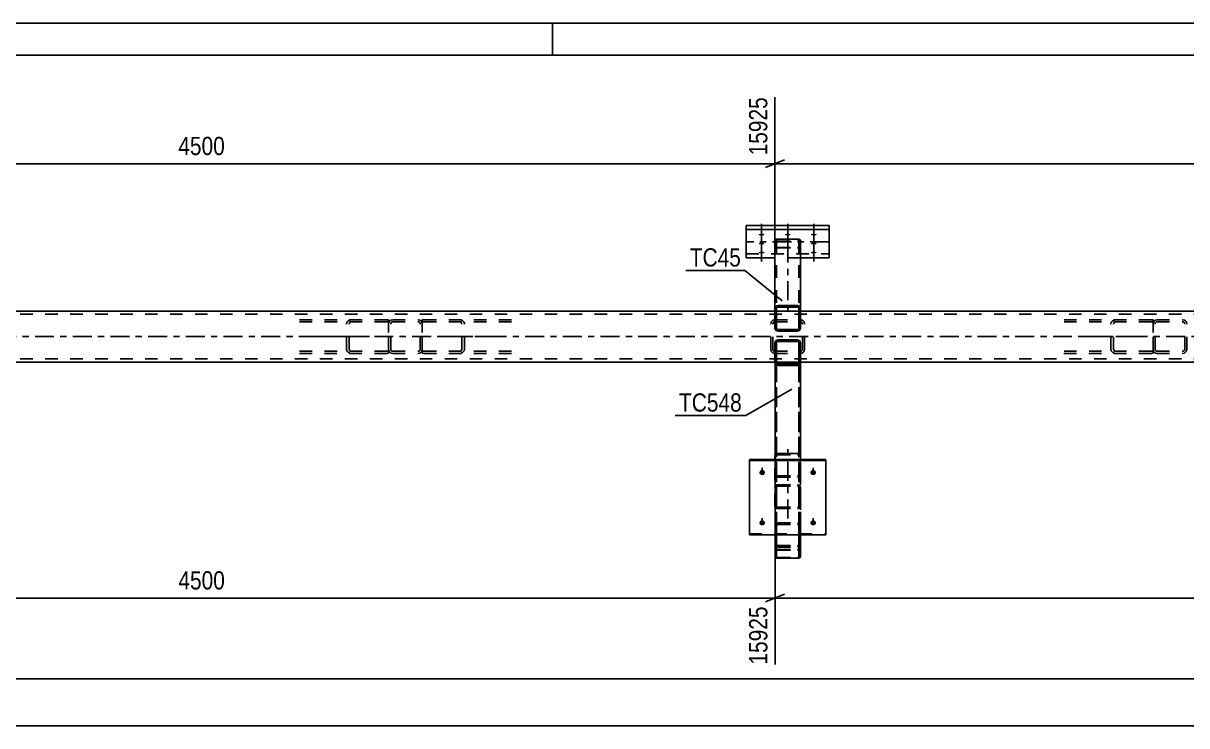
# Model space of a CAD drawing. Header units: millimetres. Extents: x -167 to 1022, y -666 to 175.
# Drawn here: x 519 to 701.6, y 64.6 to 174.8 of the extents above; entities that cross this region are included whole.
import ezdxf

# ---------------------------------------------------------------- set-up
doc = ezdxf.new("R2010")
doc.units = ezdxf.units.MM
doc.linetypes.add('DXK_LINE_DOT2', pattern=[3.9198, 1.9599, -1.9599])
doc.linetypes.add('DXK_LINE_DOT3', pattern=[5.9187, 2.979, -0.9799, 0.9799, -0.9799])
doc.styles.add('Arial Narrow', font='ARIALN.TTF', dxfattribs={"height": 0.2})

# ---------------------------------------------------------------- blocks, each defined once
blk = doc.blocks.new('Unknown-389677493-14088')
at = {"color": 5, "linetype": 'Continuous'}
for p, q in [((1022.1, 174.83), (-166.9, 174.83)), ((602.1, 169.83), (602.1, 174.83)), ((1017.1, 169.83), (-161.9, 169.83))]:
    blk.add_line(p, q, dxfattribs=at)
blk = doc.blocks.new('Part-389677493-38067 - 38059')
at = {"color": 7, "linetype": 'DXK_LINE_DOT2'}
for p, q in [((576.1, 128.3), (562.37, 128.3)), ((576.1, 127.98), (562.37, 127.98)), ((569.8, 127.9), (569.73, 127.66)), ((570.61, 128.3), (570.28, 128.25)), ((570.45, 127.95), (570.61, 127.98)), ((576.1, 128.3), (576.36, 128.26)), ((576.1, 127.98), (576.27, 127.95)), ((576.27, 127.95), (576.36, 127.91)), ((576.36, 128.26), (576.36, 123.06)), ((569.73, 123.66), (569.73, 127.66)), ((570.17, 127.66), (570.21, 127.78)), ((570.17, 123.66), (570.17, 127.66)), ((576.1, 123.34), (562.37, 123.34)), ((562.37, 123.02), (576.1, 123.02)), ((569.73, 123.66), (569.8, 123.41)), ((570.21, 123.54), (570.17, 123.66)), ((570.28, 123.07), (570.61, 123.02)), ((570.61, 123.34), (570.45, 123.36)), ((576.27, 123.36), (576.1, 123.34)), ((576.1, 123.02), (576.36, 123.06)), ((576.36, 123.41), (576.27, 123.36))]:
    blk.add_line(p, q, dxfattribs=at)
at = {"color": 7, "linetype": 'DXK_LINE_DOT3'}
blk.add_line((565.12, 125.66), (573.36, 125.66), dxfattribs=at)
at = {"color": 7, "linetype": 'DXK_LINE_DOT2'}
for centre, radius, start, end in [((570.48, 127.47), 0.802, 104.5547, 147.5896), ((570.55, 127.57), 0.401, 104.5547, 147.5896), ((570.48, 123.84), 0.802, 212.4104, 255.4453), ((570.55, 123.75), 0.401, 212.4104, 255.4453)]:
    blk.add_arc(centre, radius, start, end, dxfattribs=at)
blk = doc.blocks.new('Part-389677493-38070 - 38059')
at = {"color": 7, "linetype": 'DXK_LINE_DOT2'}
for p, q in [((581.9, 128.3), (581.64, 128.26)), ((581.64, 128.26), (581.64, 123.06)), ((581.64, 127.91), (581.73, 127.95)), ((581.73, 127.95), (581.9, 127.98)), ((595.63, 128.3), (581.9, 128.3)), ((595.63, 127.98), (581.9, 127.98)), ((587.73, 128.25), (587.39, 128.3)), ((587.39, 127.98), (587.56, 127.95)), ((588.27, 127.66), (588.2, 127.9)), ((587.8, 127.78), (587.83, 127.66)), ((587.83, 123.66), (587.83, 127.66)), ((588.27, 123.66), (588.27, 127.66)), ((581.73, 123.36), (581.64, 123.41)), ((581.64, 123.06), (581.9, 123.02)), ((581.9, 123.34), (581.73, 123.36)), ((595.63, 123.34), (581.9, 123.34)), ((595.63, 123.02), (581.9, 123.02)), ((587.56, 123.36), (587.39, 123.34)), ((587.39, 123.02), (587.73, 123.07)), ((587.83, 123.66), (587.8, 123.54)), ((588.2, 123.41), (588.27, 123.66))]:
    blk.add_line(p, q, dxfattribs=at)
at = {"color": 7, "linetype": 'DXK_LINE_DOT3'}
blk.add_line((584.64, 125.66), (592.88, 125.66), dxfattribs=at)
at = {"color": 7, "linetype": 'DXK_LINE_DOT2'}
for centre, radius, start, end in [((587.46, 127.57), 0.401, 32.4104, 75.4453), ((587.52, 127.47), 0.802, 32.4104, 75.4453), ((587.46, 123.75), 0.401, 284.5547, 327.5896), ((587.52, 123.84), 0.802, 284.5547, 327.5896)]:
    blk.add_arc(centre, radius, start, end, dxfattribs=at)
blk = doc.blocks.new('Bolt-389677493-68665 - 38059')
at = {"linetype": 'Continuous'}
for points in [[(635, 104.73), (635.09, 104.72), (635.18, 104.7), (635.26, 104.65), (635.33, 104.59), (635.38, 104.52), (635.42, 104.45), (635.44, 104.36), (635.44, 104.27), (635.42, 104.19), (635.38, 104.11), (635.33, 104.04), (635.26, 103.98), (635.18, 103.94), (635.09, 103.91), (635, 103.9), (634.91, 103.91), (634.82, 103.94), (634.74, 103.98), (634.67, 104.04), (634.62, 104.11), (634.58, 104.19), (634.56, 104.27), (634.56, 104.36), (634.58, 104.45), (634.62, 104.52), (634.67, 104.59), (634.74, 104.65), (634.82, 104.7), (634.91, 104.72)], [(635, 96.84), (635.09, 96.83), (635.18, 96.8), (635.26, 96.76), (635.33, 96.7), (635.38, 96.63), (635.42, 96.55), (635.44, 96.47), (635.44, 96.38), (635.42, 96.3), (635.38, 96.22), (635.33, 96.15), (635.26, 96.09), (635.18, 96.05), (635.09, 96.02), (635, 96.01), (634.91, 96.02), (634.82, 96.05), (634.74, 96.09), (634.67, 96.15), (634.62, 96.22), (634.58, 96.3), (634.56, 96.38), (634.56, 96.47), (634.58, 96.55), (634.62, 96.63), (634.67, 96.7), (634.74, 96.76), (634.82, 96.8), (634.91, 96.83)]]:
    blk.add_hatch(color=1, dxfattribs=at).paths.add_polyline_path(points)
at = {"color": 1, "linetype": 'Continuous'}
for p, q in [((635, 103.98), (635, 105.04)), ((635, 96.08), (635, 97.15))]:
    blk.add_line(p, q, dxfattribs=at)
blk = doc.blocks.new('Part-389677493-38080 - 38059')
at = {"color": 7, "linetype": 'DXK_LINE_DOT2'}
for p, q in [((576.41, 127.9), (576.36, 127.66)), ((577, 128.3), (576.76, 128.25)), ((576.88, 127.95), (577, 127.98)), ((577, 128.3), (581, 128.3)), ((577, 127.98), (581, 127.98)), ((581.25, 128.25), (581, 128.3)), ((581, 127.98), (581.12, 127.95)), ((581.64, 127.66), (581.59, 127.9)), ((576.36, 123.66), (576.36, 127.66)), ((576.68, 127.66), (576.71, 127.78)), ((576.68, 123.66), (576.68, 127.66)), ((581.3, 127.78), (581.32, 127.66)), ((581.32, 123.66), (581.32, 127.66)), ((581.64, 123.66), (581.64, 127.66)), ((576.36, 123.66), (576.41, 123.41)), ((576.71, 123.54), (576.68, 123.66)), ((576.76, 123.07), (577, 123.02)), ((577, 123.34), (576.88, 123.36)), ((577, 123.34), (581, 123.34)), ((577, 123.02), (581, 123.02)), ((581.12, 123.36), (581, 123.34)), ((581, 123.02), (581.25, 123.07)), ((581.32, 123.66), (581.3, 123.54)), ((581.59, 123.41), (581.64, 123.66))]:
    blk.add_line(p, q, dxfattribs=at)
at = {"color": 7, "linetype": 'DXK_LINE_DOT3'}
blk.add_line((579, 125.66), (579, 125.66), dxfattribs=at)
at = {"color": 7, "linetype": 'DXK_LINE_DOT2'}
for centre, radius, start, end in [((577, 127.66), 0.64, 112.5, 157.5), ((577, 127.66), 0.32, 112.5, 157.5), ((581, 127.66), 0.32, 22.5, 67.5), ((581, 127.66), 0.64, 22.5, 67.5), ((577, 123.66), 0.64, 202.5, 247.5), ((577, 123.66), 0.32, 202.5, 247.5), ((581, 123.66), 0.32, 292.5, 337.5), ((581, 123.66), 0.64, 292.5, 337.5)]:
    blk.add_arc(centre, radius, start, end, dxfattribs=at)
blk = doc.blocks.new('Part-389677493-38082 - 38059')
at = {"color": 7, "linetype": 'DXK_LINE_DOT2'}
for p, q in [((696.41, 127.9), (696.36, 127.66)), ((697, 128.3), (696.76, 128.25)), ((696.88, 127.95), (697, 127.98)), ((697, 128.3), (701, 128.3)), ((697, 127.98), (701, 127.98)), ((701.25, 128.25), (701, 128.3)), ((701, 127.98), (701.12, 127.95)), ((701.64, 127.66), (701.59, 127.9)), ((696.36, 123.66), (696.36, 127.66)), ((696.68, 127.66), (696.71, 127.78)), ((696.68, 123.66), (696.68, 127.66)), ((701.3, 127.78), (701.32, 127.66)), ((701.32, 123.66), (701.32, 127.66)), ((701.64, 123.66), (701.64, 127.66)), ((696.36, 123.66), (696.41, 123.41)), ((696.71, 123.54), (696.68, 123.66)), ((696.76, 123.07), (697, 123.02)), ((697, 123.34), (696.88, 123.36)), ((697, 123.34), (701, 123.34)), ((697, 123.02), (701, 123.02)), ((701.12, 123.36), (701, 123.34)), ((701, 123.02), (701.25, 123.07)), ((701.32, 123.66), (701.3, 123.54)), ((701.59, 123.41), (701.64, 123.66))]:
    blk.add_line(p, q, dxfattribs=at)
at = {"color": 7, "linetype": 'DXK_LINE_DOT3'}
blk.add_line((699, 125.66), (699, 125.66), dxfattribs=at)
at = {"color": 7, "linetype": 'DXK_LINE_DOT2'}
for centre, radius, start, end in [((697, 127.66), 0.64, 112.5, 157.5), ((697, 127.66), 0.32, 112.5, 157.5), ((701, 127.66), 0.32, 22.5, 67.5), ((701, 127.66), 0.64, 22.5, 67.5), ((697, 123.66), 0.64, 202.5, 247.5), ((697, 123.66), 0.32, 202.5, 247.5), ((701, 123.66), 0.32, 292.5, 337.5), ((701, 123.66), 0.64, 292.5, 337.5)]:
    blk.add_arc(centre, radius, start, end, dxfattribs=at)
blk = doc.blocks.new('Part-389677493-38156 - 38059')
at = {"color": 7, "linetype": 'DXK_LINE_DOT2'}
for p, q in [((636.41, 127.9), (636.36, 127.66)), ((637, 128.3), (636.76, 128.25)), ((636.88, 127.95), (637, 127.98)), ((637, 128.3), (641, 128.3)), ((637, 127.98), (641, 127.98)), ((641.25, 128.25), (641, 128.3)), ((641, 127.98), (641.12, 127.95)), ((641.64, 127.66), (641.59, 127.9)), ((636.36, 123.66), (636.36, 127.66)), ((636.68, 127.66), (636.7, 127.78)), ((636.68, 123.66), (636.68, 127.66)), ((641.3, 127.78), (641.32, 127.66)), ((641.32, 123.66), (641.32, 127.66)), ((641.64, 123.66), (641.64, 127.66)), ((636.36, 123.66), (636.41, 123.41)), ((636.7, 123.54), (636.68, 123.66)), ((636.76, 123.07), (637, 123.02)), ((637, 123.34), (636.88, 123.36)), ((637, 123.34), (641, 123.34)), ((637, 123.02), (641, 123.02)), ((641.12, 123.36), (641, 123.34)), ((641, 123.02), (641.25, 123.07)), ((641.32, 123.66), (641.3, 123.54)), ((641.59, 123.41), (641.64, 123.66))]:
    blk.add_line(p, q, dxfattribs=at)
at = {"color": 7, "linetype": 'DXK_LINE_DOT3'}
blk.add_line((639, 125.66), (639, 125.66), dxfattribs=at)
at = {"color": 7, "linetype": 'DXK_LINE_DOT2'}
for centre, radius, start, end in [((637, 127.66), 0.64, 112.5, 157.5), ((637, 127.66), 0.32, 112.5, 157.5), ((641, 127.66), 0.32, 22.5, 67.5), ((641, 127.66), 0.64, 22.5, 67.5), ((637, 123.66), 0.64, 202.5, 247.5), ((637, 123.66), 0.32, 202.5, 247.5), ((641, 123.66), 0.32, 292.5, 337.5), ((641, 123.66), 0.64, 292.5, 337.5)]:
    blk.add_arc(centre, radius, start, end, dxfattribs=at)
blk = doc.blocks.new('Part-389677493-38116 - 38059')
at = {"color": 2, "linetype": 'Continuous'}
for p, q in [((637, 140.77), (637.04, 140.83)), ((637, 140.77), (637, 130.04)), ((637.04, 140.83), (637.14, 140.89)), ((637.14, 140.89), (637.3, 140.92)), ((637.3, 140.92), (637.48, 140.93)), ((637.48, 140.93), (640.52, 140.93)), ((640.52, 140.93), (640.7, 140.92)), ((640.7, 140.92), (640.86, 140.89)), ((640.86, 140.89), (640.96, 140.83)), ((640.96, 140.83), (641, 140.77)), ((641, 140.77), (641, 129.66)), ((640.76, 129.66), (637.24, 129.66)), ((641, 129.66), (641, 129.66))]:
    blk.add_line(p, q, dxfattribs=at)
at = {"color": 7, "linetype": 'DXK_LINE_DOT2'}
for p, q in [((637, 139.73), (637, 140.77)), ((637.26, 140.8), (637.24, 140.77)), ((637.24, 140.77), (637.24, 129.66)), ((637.31, 140.83), (637.26, 140.8)), ((637.39, 140.85), (637.31, 140.83)), ((637.48, 140.85), (637.39, 140.85)), ((637.48, 140.85), (640.52, 140.85)), ((640.61, 140.85), (640.52, 140.85)), ((640.69, 140.83), (640.61, 140.85)), ((640.74, 140.8), (640.69, 140.83)), ((640.76, 140.77), (640.74, 140.8)), ((640.76, 140.77), (640.76, 129.66)), ((641, 139.73), (641, 140.77)), ((637.04, 139.67), (637, 139.73)), ((637.14, 139.61), (637.04, 139.67)), ((637.3, 139.58), (637.14, 139.61)), ((637.24, 139.73), (637.26, 139.7)), ((637.26, 139.7), (637.31, 139.67)), ((637.48, 139.57), (637.3, 139.58)), ((637.31, 139.67), (637.39, 139.65)), ((637.39, 139.65), (637.48, 139.65)), ((637.48, 139.65), (640.52, 139.65)), ((637.48, 139.57), (640.52, 139.57)), ((640.52, 139.65), (640.61, 139.65)), ((640.7, 139.58), (640.52, 139.57)), ((640.61, 139.65), (640.69, 139.67)), ((640.69, 139.67), (640.74, 139.7)), ((640.86, 139.61), (640.7, 139.58)), ((640.74, 139.7), (640.76, 139.73)), ((640.96, 139.67), (640.86, 139.61)), ((641, 139.73), (640.96, 139.67)), ((637, 130.04), (637, 129.66)), ((637.24, 129.66), (637, 129.66)), ((640.74, 129.66), (640.7, 129.66)), ((640.7, 129.66), (640.74, 129.66)), ((640.74, 129.66), (640.76, 129.66)), ((640.76, 129.66), (640.74, 129.66)), ((641, 129.66), (640.76, 129.66)), ((641, 129.66), (641, 129.66))]:
    blk.add_line(p, q, dxfattribs=at)
at = {"color": 7, "linetype": 'DXK_LINE_DOT3'}
blk.add_line((639, 140.25), (639, 129.66), dxfattribs=at)
blk = doc.blocks.new('Part-389677493-38117 - 38059')
at = {"color": 2, "linetype": 'Continuous'}
for p, q in [((632.5, 143.07), (645.5, 143.07)), ((632.5, 143.07), (632.5, 138.03)), ((632.5, 142.47), (645.5, 142.47)), ((645.5, 143.07), (645.5, 138.03)), ((637, 138.03), (632.5, 138.03)), ((645.5, 138.03), (641, 138.03))]:
    blk.add_line(p, q, dxfattribs=at)
at = {"color": 7, "linetype": 'DXK_LINE_DOT3'}
blk.add_line((645.5, 140.55), (632.5, 140.55), dxfattribs=at)
at = {"color": 7, "linetype": 'DXK_LINE_DOT2'}
for p, q in [((632.5, 138.63), (645.5, 138.63)), ((637.04, 138.03), (637, 138.03)), ((641, 138.03), (637.04, 138.03))]:
    blk.add_line(p, q, dxfattribs=at)
blk = doc.blocks.new('Part-389677493-38158 - 38059')
at = {"color": 7, "linetype": 'DXK_LINE_DOT2'}
for p, q in [((696.1, 128.3), (682.37, 128.3)), ((696.1, 127.98), (682.37, 127.98)), ((689.8, 127.9), (689.73, 127.66)), ((690.61, 128.3), (690.28, 128.25)), ((690.45, 127.95), (690.61, 127.98)), ((696.1, 128.3), (696.36, 128.26)), ((696.1, 127.98), (696.27, 127.95)), ((696.27, 127.95), (696.36, 127.91)), ((696.36, 128.26), (696.36, 123.06)), ((689.73, 123.66), (689.73, 127.66)), ((690.17, 127.66), (690.21, 127.78)), ((690.17, 123.66), (690.17, 127.66)), ((696.1, 123.34), (682.37, 123.34)), ((682.37, 123.02), (696.1, 123.02)), ((689.73, 123.66), (689.8, 123.41)), ((690.21, 123.54), (690.17, 123.66)), ((690.28, 123.07), (690.61, 123.02)), ((690.61, 123.34), (690.45, 123.36)), ((696.27, 123.36), (696.1, 123.34)), ((696.1, 123.02), (696.36, 123.06)), ((696.36, 123.41), (696.27, 123.36))]:
    blk.add_line(p, q, dxfattribs=at)
at = {"color": 7, "linetype": 'DXK_LINE_DOT3'}
blk.add_line((685.12, 125.66), (693.36, 125.66), dxfattribs=at)
at = {"color": 7, "linetype": 'DXK_LINE_DOT2'}
for centre, radius, start, end in [((690.48, 127.47), 0.802, 104.5547, 147.5896), ((690.55, 127.57), 0.401, 104.5547, 147.5896), ((690.48, 123.84), 0.802, 212.4104, 255.4453), ((690.55, 123.75), 0.401, 212.4104, 255.4453)]:
    blk.add_arc(centre, radius, start, end, dxfattribs=at)
blk = doc.blocks.new('Part-389677493-38172 - 38059')
at = {"color": 7, "linetype": 'DXK_LINE_DOT2'}
for p, q in [((838, 129.18), (0, 129.18)), ((641, 129.66), (637, 129.66)), ((838, 122.14), (0, 122.14)), ((641.01, 121.66), (637, 121.66))]:
    blk.add_line(p, q, dxfattribs=at)
at = {"color": 2, "linetype": 'Continuous'}
for p, q in [((637, 129.66), (461, 129.66)), ((817, 129.66), (641, 129.66)), ((637, 121.66), (461, 121.66)), ((817, 121.66), (641.01, 121.66))]:
    blk.add_line(p, q, dxfattribs=at)
at = {"color": 7, "linetype": 'DXK_LINE_DOT3'}
blk.add_line((0, 125.66), (838, 125.66), dxfattribs=at)
blk = doc.blocks.new('Part-389677493-68648 - 38059')
at = {"color": 2, "linetype": 'Continuous'}
for p, q in [((637.04, 130.22), (637, 130.03)), ((637, 130.03), (637, 126.99)), ((637.14, 130.37), (637.04, 130.22)), ((637.3, 130.48), (637.14, 130.37)), ((637.24, 130.03), (637.26, 130.13)), ((637.24, 126.99), (637.24, 130.03)), ((637.26, 130.13), (637.31, 130.2)), ((637.48, 130.51), (637.3, 130.48)), ((637.31, 130.2), (637.39, 130.26)), ((637.39, 130.26), (637.48, 130.27)), ((640.52, 130.51), (637.48, 130.51)), ((640.52, 130.27), (637.48, 130.27)), ((640.7, 130.48), (640.52, 130.51)), ((640.52, 130.27), (640.61, 130.26)), ((640.61, 130.26), (640.69, 130.2)), ((640.69, 130.2), (640.74, 130.13)), ((640.86, 130.37), (640.7, 130.48)), ((640.74, 130.13), (640.76, 130.03)), ((640.76, 126.99), (640.76, 130.03)), ((640.96, 130.22), (640.86, 130.37)), ((641, 130.03), (640.96, 130.22)), ((641, 130.03), (641, 126.99)), ((637, 126.99), (637.04, 126.81)), ((637.04, 126.81), (637.14, 126.66)), ((637.14, 126.66), (637.3, 126.55)), ((637.26, 126.9), (637.24, 126.99)), ((637.31, 126.83), (637.26, 126.9)), ((637.3, 126.55), (637.48, 126.51)), ((637.39, 126.77), (637.31, 126.83)), ((637.48, 126.75), (637.39, 126.77)), ((640.52, 126.75), (637.48, 126.75)), ((640.52, 126.51), (637.48, 126.51)), ((640.61, 126.77), (640.52, 126.75)), ((640.52, 126.51), (640.7, 126.55)), ((640.69, 126.83), (640.61, 126.77)), ((640.74, 126.9), (640.69, 126.83)), ((640.7, 126.55), (640.86, 126.66)), ((640.76, 126.99), (640.74, 126.9)), ((640.86, 126.66), (640.96, 126.81)), ((640.96, 126.81), (641, 126.99))]:
    blk.add_line(p, q, dxfattribs=at)
at = {"color": 7, "linetype": 'DXK_LINE_DOT2'}
for p, q in [((637.24, 130.03), (637.24, 126.99)), ((640.76, 130.03), (640.76, 126.99)), ((637, 126.99), (637, 129.66)), ((637, 129.66), (637.24, 129.66)), ((637, 129.66), (637.24, 129.66)), ((640.76, 129.66), (640.76, 129.66)), ((640.76, 129.66), (641, 129.66)), ((640.76, 129.66), (641, 129.66)), ((641, 126.99), (641, 129.66)), ((637.04, 126.81), (637, 126.99)), ((637.48, 126.51), (637.3, 126.55)), ((640.7, 126.55), (640.52, 126.51)), ((641, 126.99), (640.96, 126.81))]:
    blk.add_line(p, q, dxfattribs=at)
for centre, start, end in [((637.48, 126.99), 202.5, 247.5), ((640.52, 126.99), 292.5, 337.5)]:
    blk.add_arc(centre, 0.48, start, end, dxfattribs=at)
blk = doc.blocks.new('Bolt-389677493-38226 - 38059')
at = {"linetype": 'Continuous'}
for points in [[(634.9, 141.8), (634.99, 141.8), (635.08, 141.79), (635.16, 141.77), (635.23, 141.75), (635.28, 141.73), (635.32, 141.7), (635.34, 141.67), (635.34, 141.64), (635.32, 141.61), (635.28, 141.58), (635.23, 141.55), (635.16, 141.53), (635.08, 141.52), (634.99, 141.51), (634.9, 141.5), (634.81, 141.51), (634.72, 141.52), (634.64, 141.53), (634.57, 141.55), (634.52, 141.58), (634.48, 141.61), (634.46, 141.64), (634.46, 141.67), (634.48, 141.7), (634.52, 141.73), (634.57, 141.75), (634.64, 141.77), (634.72, 141.79), (634.81, 141.8)], [(639, 141.8), (639.09, 141.8), (639.18, 141.79), (639.26, 141.77), (639.33, 141.75), (639.38, 141.73), (639.42, 141.7), (639.44, 141.67), (639.44, 141.64), (639.42, 141.61), (639.38, 141.58), (639.33, 141.55), (639.26, 141.53), (639.18, 141.52), (639.09, 141.51), (639, 141.5), (638.91, 141.51), (638.82, 141.52), (638.74, 141.53), (638.67, 141.55), (638.62, 141.58), (638.58, 141.61), (638.56, 141.64), (638.56, 141.67), (638.58, 141.7), (638.62, 141.73), (638.67, 141.75), (638.74, 141.77), (638.82, 141.79), (638.91, 141.8)], [(643.1, 141.8), (643.19, 141.8), (643.28, 141.79), (643.36, 141.77), (643.43, 141.75), (643.48, 141.73), (643.52, 141.7), (643.54, 141.67), (643.54, 141.64), (643.52, 141.61), (643.48, 141.58), (643.43, 141.55), (643.36, 141.53), (643.28, 141.52), (643.19, 141.51), (643.1, 141.5), (643.01, 141.51), (642.92, 141.52), (642.84, 141.53), (642.77, 141.55), (642.72, 141.58), (642.68, 141.61), (642.66, 141.64), (642.66, 141.67), (642.68, 141.7), (642.72, 141.73), (642.77, 141.75), (642.84, 141.77), (642.92, 141.79), (643.01, 141.8)], [(634.9, 140.4), (634.99, 140.4), (635.08, 140.39), (635.16, 140.37), (635.23, 140.35), (635.28, 140.33), (635.32, 140.3), (635.34, 140.27), (635.34, 140.23), (635.32, 140.2), (635.28, 140.17), (635.23, 140.15), (635.16, 140.13), (635.08, 140.11), (634.99, 140.1), (634.9, 140.1), (634.81, 140.1), (634.72, 140.11), (634.64, 140.13), (634.57, 140.15), (634.52, 140.17), (634.48, 140.2), (634.46, 140.23), (634.46, 140.27), (634.48, 140.3), (634.52, 140.33), (634.57, 140.35), (634.64, 140.37), (634.72, 140.39), (634.81, 140.4)], [(634.9, 139), (634.99, 139), (635.08, 138.99), (635.16, 138.97), (635.23, 138.95), (635.28, 138.92), (635.32, 138.89), (635.34, 138.86), (635.34, 138.83), (635.32, 138.8), (635.28, 138.77), (635.23, 138.75), (635.16, 138.73), (635.08, 138.71), (634.99, 138.7), (634.9, 138.7), (634.81, 138.7), (634.72, 138.71), (634.64, 138.73), (634.57, 138.75), (634.52, 138.77), (634.48, 138.8), (634.46, 138.83), (634.46, 138.86), (634.48, 138.89), (634.52, 138.92), (634.57, 138.95), (634.64, 138.97), (634.72, 138.99), (634.81, 139)], [(643.1, 140.4), (643.19, 140.4), (643.28, 140.39), (643.36, 140.37), (643.43, 140.35), (643.48, 140.33), (643.52, 140.3), (643.54, 140.27), (643.54, 140.23), (643.52, 140.2), (643.48, 140.17), (643.43, 140.15), (643.36, 140.13), (643.28, 140.11), (643.19, 140.1), (643.1, 140.1), (643.01, 140.1), (642.92, 140.11), (642.84, 140.13), (642.77, 140.15), (642.72, 140.17), (642.68, 140.2), (642.66, 140.23), (642.66, 140.27), (642.68, 140.3), (642.72, 140.33), (642.77, 140.35), (642.84, 140.37), (642.92, 140.39), (643.01, 140.4)], [(643.1, 139), (643.19, 139), (643.28, 138.99), (643.36, 138.97), (643.43, 138.95), (643.48, 138.92), (643.52, 138.89), (643.54, 138.86), (643.54, 138.83), (643.52, 138.8), (643.48, 138.77), (643.43, 138.75), (643.36, 138.73), (643.28, 138.71), (643.19, 138.7), (643.1, 138.7), (643.01, 138.7), (642.92, 138.71), (642.84, 138.73), (642.77, 138.75), (642.72, 138.77), (642.68, 138.8), (642.66, 138.83), (642.66, 138.86), (642.68, 138.89), (642.72, 138.92), (642.77, 138.95), (642.84, 138.97), (642.92, 138.99), (643.01, 139)]]:
    blk.add_hatch(color=1, dxfattribs=at).paths.add_polyline_path(points)
at = {"color": 1, "linetype": 'Continuous'}
for p, q in [((634.9, 143.34), (634.9, 140.22)), ((639, 143.34), (639, 140.22)), ((643.1, 143.34), (643.1, 140.22)), ((634.9, 141.94), (634.9, 138.82)), ((643.1, 141.94), (643.1, 138.82)), ((634.9, 140.54), (634.9, 137.42)), ((643.1, 140.54), (643.1, 137.42))]:
    blk.add_line(p, q, dxfattribs=at)
at = {"color": 1, "linetype": 'DXK_LINE_DOT2'}
blk.add_line((639, 140.54), (639, 137.42), dxfattribs=at)
blk = doc.blocks.new('Part-389677493-63030 - 38059')
at = {"color": 7, "linetype": 'DXK_LINE_DOT2'}
for p, q in [((637.01, 121.66), (637.01, 121.66)), ((637.01, 92.08), (637.01, 121.66)), ((637.01, 121.55), (637.01, 121.66)), ((637.24, 121.66), (637.01, 121.66)), ((637.25, 121.66), (637.25, 121.66)), ((637.25, 91.04), (637.25, 121.66)), ((637.25, 121.66), (637.25, 92.08)), ((640.53, 121.66), (640.53, 121.66)), ((640.53, 121.66), (640.53, 121.66)), ((640.75, 121.66), (640.77, 121.66)), ((640.77, 121.66), (640.76, 121.66)), ((640.76, 121.66), (641.01, 121.66)), ((640.77, 121.66), (640.77, 121.66)), ((640.77, 91.04), (640.77, 121.66)), ((640.77, 121.66), (640.77, 92.08)), ((641.01, 121.66), (641.01, 92.08)), ((637.01, 94.54), (637.01, 106.93)), ((641.01, 94.54), (641.01, 106.36)), ((637.01, 92.08), (637.05, 92.14)), ((637.01, 91.04), (637.01, 92.08)), ((637.05, 92.14), (637.15, 92.2)), ((637.15, 92.2), (637.31, 92.23)), ((637.27, 92.11), (637.25, 92.08)), ((637.25, 92.08), (637.25, 91.04)), ((637.32, 92.14), (637.27, 92.11)), ((637.31, 92.23), (637.49, 92.24)), ((637.4, 92.16), (637.32, 92.14)), ((637.49, 92.16), (637.4, 92.16)), ((637.49, 92.24), (640.53, 92.24)), ((637.49, 92.16), (640.53, 92.16)), ((640.53, 92.24), (640.72, 92.23)), ((640.62, 92.16), (640.53, 92.16)), ((640.7, 92.14), (640.62, 92.16)), ((640.75, 92.11), (640.7, 92.14)), ((640.72, 92.23), (640.87, 92.2)), ((640.77, 92.08), (640.75, 92.11)), ((640.77, 92.08), (640.77, 91.04)), ((640.87, 92.2), (640.98, 92.14)), ((640.98, 92.14), (641.01, 92.08)), ((641.01, 92.08), (641.01, 91.04)), ((637.25, 91.04), (637.27, 91.01)), ((637.27, 91.01), (637.32, 90.98)), ((637.32, 90.98), (637.4, 90.97)), ((637.4, 90.97), (637.49, 90.96)), ((637.49, 90.96), (640.53, 90.96)), ((640.53, 90.96), (640.62, 90.97)), ((640.62, 90.97), (640.7, 90.98)), ((640.7, 90.98), (640.75, 91.01)), ((640.75, 91.01), (640.77, 91.04))]:
    blk.add_line(p, q, dxfattribs=at)
at = {"color": 2, "linetype": 'Continuous'}
for p, q in [((637.01, 106.93), (637.01, 121.55)), ((640.76, 121.66), (637.24, 121.66)), ((641.01, 121.66), (641, 121.66)), ((641.01, 121.66), (641.01, 121.66)), ((641.01, 106.36), (641.01, 121.66)), ((637.01, 91.04), (637.01, 94.54)), ((641.01, 91.04), (641.01, 94.54)), ((637.05, 90.98), (637.01, 91.04)), ((637.15, 90.93), (637.05, 90.98)), ((637.31, 90.89), (637.15, 90.93)), ((637.49, 90.88), (637.31, 90.89)), ((637.49, 90.88), (640.53, 90.88)), ((640.72, 90.89), (640.53, 90.88)), ((640.87, 90.93), (640.72, 90.89)), ((640.98, 90.98), (640.87, 90.93)), ((641.01, 91.04), (640.98, 90.98))]:
    blk.add_line(p, q, dxfattribs=at)
blk = doc.blocks.new('Part-389677493-63031 - 38059')
at = {"color": 7, "linetype": 'DXK_LINE_DOT2'}
for p, q in [((637.01, 95.95), (637.01, 97.76)), ((637.25, 95.95), (637.25, 97.76)), ((640.77, 95.95), (640.77, 97.76)), ((641.01, 95.95), (641.01, 97.76)), ((637.05, 96.12), (637.01, 95.95)), ((637.01, 93.08), (637.01, 95.95)), ((637.15, 96.27), (637.05, 96.12)), ((637.31, 96.37), (637.15, 96.27)), ((637.25, 95.95), (637.27, 96.04)), ((637.25, 93.08), (637.25, 95.95)), ((637.27, 96.04), (637.32, 96.11)), ((637.49, 96.4), (637.31, 96.37)), ((637.32, 96.11), (637.4, 96.16)), ((637.4, 96.16), (637.49, 96.18)), ((637.49, 96.4), (640.53, 96.4)), ((637.49, 96.18), (640.53, 96.18)), ((640.72, 96.37), (640.53, 96.4)), ((640.53, 96.18), (640.62, 96.16)), ((640.62, 96.16), (640.7, 96.11)), ((640.7, 96.11), (640.75, 96.04)), ((640.87, 96.27), (640.72, 96.37)), ((640.75, 96.04), (640.77, 95.95)), ((640.77, 93.08), (640.77, 95.95)), ((640.98, 96.12), (640.87, 96.27)), ((641.01, 95.95), (640.98, 96.12)), ((641.01, 93.08), (641.01, 95.95)), ((637.01, 93.08), (637.01, 94.62)), ((637.25, 93.08), (637.25, 94.62)), ((640.77, 93.08), (640.77, 94.62)), ((641.01, 93.08), (641.01, 94.62)), ((637.01, 93.08), (637.05, 92.91)), ((637.05, 92.91), (637.15, 92.76)), ((637.15, 92.76), (637.31, 92.66)), ((637.27, 92.99), (637.25, 93.08)), ((637.32, 92.92), (637.27, 92.99)), ((637.31, 92.66), (637.49, 92.63)), ((637.4, 92.87), (637.32, 92.92)), ((637.49, 92.85), (637.4, 92.87)), ((637.49, 92.85), (640.53, 92.85)), ((637.49, 92.63), (640.53, 92.63)), ((640.62, 92.87), (640.53, 92.85)), ((640.53, 92.63), (640.72, 92.66)), ((640.7, 92.92), (640.62, 92.87)), ((640.75, 92.99), (640.7, 92.92)), ((640.72, 92.66), (640.87, 92.76)), ((640.77, 93.08), (640.75, 92.99)), ((640.87, 92.76), (640.98, 92.91)), ((640.98, 92.91), (641.01, 93.08))]:
    blk.add_line(p, q, dxfattribs=at)
blk = doc.blocks.new('Part-389677493-68652 - 38059')
at = {"color": 7, "linetype": 'DXK_LINE_DOT3'}
blk.add_line((639, 97.11), (639, 108.87), dxfattribs=at)
at = {"color": 2, "linetype": 'Continuous'}
for p, q in [((637, 106.88), (637.04, 107.05)), ((637, 106.36), (637, 106.88)), ((637.04, 107.05), (637.14, 107.2)), ((637.14, 107.2), (637.3, 107.29)), ((637.3, 107.29), (637.48, 107.33)), ((637.48, 107.33), (640.52, 107.33)), ((640.52, 107.33), (640.7, 107.29)), ((640.7, 107.29), (640.86, 107.2)), ((640.86, 107.2), (640.96, 107.05)), ((640.96, 107.05), (641, 106.88)), ((641, 106.36), (641, 106.88))]:
    blk.add_line(p, q, dxfattribs=at)
at = {"color": 7, "linetype": 'DXK_LINE_DOT2'}
for p, q in [((637, 99.11), (637, 106.36)), ((637.26, 106.96), (637.24, 106.88)), ((637.24, 99.11), (637.24, 106.88)), ((637.31, 107.04), (637.26, 106.96)), ((637.39, 107.08), (637.31, 107.04)), ((637.48, 107.1), (637.39, 107.08)), ((637.48, 107.1), (640.52, 107.1)), ((640.61, 107.08), (640.52, 107.1)), ((640.69, 107.04), (640.61, 107.08)), ((640.74, 106.96), (640.69, 107.04)), ((640.76, 106.88), (640.74, 106.96)), ((640.76, 99.11), (640.76, 106.88)), ((641, 99.11), (641, 106.36)), ((637.04, 103.85), (637, 104.02)), ((637.14, 103.7), (637.04, 103.85)), ((637.14, 102.28), (637.04, 102.13)), ((637.3, 103.6), (637.14, 103.7)), ((637.3, 102.38), (637.14, 102.28)), ((637.24, 104.02), (637.26, 103.93)), ((637.26, 103.93), (637.31, 103.86)), ((637.48, 103.57), (637.3, 103.6)), ((637.48, 102.41), (637.3, 102.38)), ((637.31, 103.86), (637.39, 103.81)), ((637.39, 103.81), (637.48, 103.79)), ((637.48, 103.79), (637.49, 103.79)), ((637.48, 103.57), (640.52, 103.57)), ((637.48, 102.41), (640.52, 102.41)), ((637.49, 103.79), (640.52, 103.79)), ((640.52, 103.79), (640.54, 103.8)), ((640.7, 103.6), (640.52, 103.57)), ((640.7, 102.38), (640.52, 102.41)), ((640.54, 103.8), (640.61, 103.81)), ((640.61, 103.81), (640.69, 103.86)), ((640.69, 103.86), (640.74, 103.93)), ((640.86, 103.7), (640.7, 103.6)), ((640.86, 102.28), (640.7, 102.38)), ((640.74, 103.93), (640.76, 104.02)), ((640.96, 103.85), (640.86, 103.7)), ((640.96, 102.13), (640.86, 102.28)), ((641, 104.02), (640.96, 103.85)), ((637.04, 102.13), (637, 101.96)), ((637.24, 101.96), (637.26, 102.05)), ((637.26, 102.05), (637.31, 102.12)), ((637.31, 102.12), (637.39, 102.17)), ((637.39, 102.17), (637.48, 102.19)), ((637.48, 102.19), (640.52, 102.19)), ((640.52, 102.19), (640.61, 102.17)), ((640.61, 102.17), (640.69, 102.12)), ((640.69, 102.12), (640.74, 102.05)), ((640.74, 102.05), (640.76, 101.96)), ((641, 101.96), (640.96, 102.13)), ((637, 99.11), (637.04, 98.93)), ((637.04, 98.93), (637.14, 98.79)), ((637.14, 98.79), (637.3, 98.69)), ((637.26, 99.02), (637.24, 99.11)), ((637.31, 98.95), (637.26, 99.02)), ((637.3, 98.69), (637.48, 98.65)), ((637.39, 98.9), (637.31, 98.95)), ((637.48, 98.88), (637.39, 98.9)), ((637.48, 98.88), (640.52, 98.88)), ((637.48, 98.65), (640.52, 98.65)), ((640.61, 98.9), (640.52, 98.88)), ((640.52, 98.65), (640.7, 98.69)), ((640.69, 98.95), (640.61, 98.9)), ((640.74, 99.02), (640.69, 98.95)), ((640.7, 98.69), (640.86, 98.79)), ((640.76, 99.11), (640.74, 99.02)), ((640.86, 98.79), (640.96, 98.93)), ((640.96, 98.93), (641, 99.11))]:
    blk.add_line(p, q, dxfattribs=at)
blk = doc.blocks.new('Part-389677493-68653 - 38059')
at = {"color": 2, "linetype": 'Continuous'}
for p, q in [((645, 106.36), (633, 106.36)), ((633, 106.36), (633, 94.54)), ((633, 106.2), (645, 106.2)), ((645, 94.54), (645, 106.36)), ((633, 94.54), (645, 94.54))]:
    blk.add_line(p, q, dxfattribs=at)
at = {"color": 7, "linetype": 'DXK_LINE_DOT2'}
blk.add_line((633, 94.71), (645, 94.71), dxfattribs=at)
blk = doc.blocks.new('Part-389677493-68659 - 38059')
at = {"color": 2, "linetype": 'Continuous'}
for p, q in [((637.04, 124.83), (637, 124.64)), ((637, 121.6), (637, 124.64)), ((637.14, 124.98), (637.04, 124.83)), ((637.3, 125.09), (637.14, 124.98)), ((637.26, 124.74), (637.24, 124.64)), ((637.24, 124.64), (637.24, 121.6)), ((637.31, 124.81), (637.26, 124.74)), ((637.48, 125.12), (637.3, 125.09)), ((637.39, 124.87), (637.31, 124.81)), ((637.48, 124.88), (637.39, 124.87)), ((640.52, 125.12), (637.48, 125.12)), ((640.52, 124.88), (637.48, 124.88)), ((640.7, 125.09), (640.52, 125.12)), ((640.61, 124.87), (640.52, 124.88)), ((640.69, 124.81), (640.61, 124.87)), ((640.74, 124.74), (640.69, 124.81)), ((640.86, 124.98), (640.7, 125.09)), ((640.76, 124.64), (640.74, 124.74)), ((640.76, 124.64), (640.76, 121.6)), ((640.96, 124.83), (640.86, 124.98)), ((641, 124.64), (640.96, 124.83)), ((641, 121.6), (641, 124.64)), ((637.04, 121.42), (637, 121.6)), ((637.14, 121.26), (637.04, 121.42)), ((637.3, 121.16), (637.14, 121.26)), ((637.24, 121.6), (637.26, 121.51)), ((637.26, 121.51), (637.31, 121.43)), ((637.48, 121.12), (637.3, 121.16)), ((637.31, 121.43), (637.39, 121.38)), ((637.39, 121.38), (637.48, 121.36)), ((640.52, 121.36), (637.48, 121.36)), ((640.52, 121.12), (637.48, 121.12)), ((640.52, 121.36), (640.61, 121.38)), ((640.7, 121.16), (640.52, 121.12)), ((640.61, 121.38), (640.69, 121.43)), ((640.69, 121.43), (640.74, 121.51)), ((640.86, 121.26), (640.7, 121.16)), ((640.74, 121.51), (640.76, 121.6)), ((640.96, 121.42), (640.86, 121.26)), ((641, 121.6), (640.96, 121.42))]:
    blk.add_line(p, q, dxfattribs=at)
at = {"color": 7, "linetype": 'DXK_LINE_DOT2'}
for p, q in [((637, 124.64), (637.04, 124.83)), ((637.3, 125.09), (637.48, 125.12)), ((640.52, 125.12), (640.7, 125.09)), ((640.96, 124.83), (641, 124.64)), ((637, 121.6), (637, 121.66)), ((637.24, 121.66), (637, 121.66)), ((637.24, 121.6), (637.24, 121.66)), ((640.76, 121.6), (640.76, 121.66)), ((641, 121.66), (640.76, 121.66)), ((641, 121.6), (641, 121.66))]:
    blk.add_line(p, q, dxfattribs=at)
for centre, start, end in [((637.48, 124.64), 112.5, 157.5), ((640.52, 124.64), 22.5, 67.5)]:
    blk.add_arc(centre, 0.48, start, end, dxfattribs=at)
blk = doc.blocks.new('Bolt-389677493-68666 - 38059')
at = {"linetype": 'Continuous'}
for points in [[(643, 104.73), (643.09, 104.72), (643.18, 104.7), (643.26, 104.65), (643.33, 104.59), (643.38, 104.52), (643.42, 104.45), (643.44, 104.36), (643.44, 104.27), (643.42, 104.19), (643.38, 104.11), (643.33, 104.04), (643.26, 103.98), (643.18, 103.94), (643.09, 103.91), (643, 103.9), (642.91, 103.91), (642.82, 103.94), (642.74, 103.98), (642.67, 104.04), (642.62, 104.11), (642.58, 104.19), (642.56, 104.27), (642.56, 104.36), (642.58, 104.45), (642.62, 104.52), (642.67, 104.59), (642.74, 104.65), (642.82, 104.7), (642.91, 104.72)], [(643, 96.84), (643.09, 96.83), (643.18, 96.8), (643.26, 96.76), (643.33, 96.7), (643.38, 96.63), (643.42, 96.55), (643.44, 96.47), (643.44, 96.38), (643.42, 96.3), (643.38, 96.22), (643.33, 96.15), (643.26, 96.09), (643.18, 96.05), (643.09, 96.02), (643, 96.01), (642.91, 96.02), (642.82, 96.05), (642.74, 96.09), (642.67, 96.15), (642.62, 96.22), (642.58, 96.3), (642.56, 96.38), (642.56, 96.47), (642.58, 96.55), (642.62, 96.63), (642.67, 96.7), (642.74, 96.76), (642.82, 96.8), (642.91, 96.83)]]:
    blk.add_hatch(color=1, dxfattribs=at).paths.add_polyline_path(points)
at = {"color": 1, "linetype": 'Continuous'}
for p, q in [((643, 103.98), (643, 105.04)), ((643, 96.08), (643, 97.15))]:
    blk.add_line(p, q, dxfattribs=at)
blk = doc.blocks.new('StraightDimension-389677493-43095 - 38059')
at = {"color": 7, "linetype": 'Continuous'}
blk.add_line((0, 71.92), (838, 71.92), dxfattribs=at)
blk = doc.blocks.new('StraightDimension-389677493-43268 - 38059')
at = {"color": 7, "linetype": 'Continuous'}
blk.add_line((-1, 64.58), (839, 64.58), dxfattribs=at)
blk = doc.blocks.new('StraightDimension-389677493-72638 - 38059')
at = {"color": 7, "linetype": 'Continuous'}
for p, q in [((637, 135.45), (637, 163.23)), ((638.5, 153.39), (635.5, 152.19)), ((637, 152.79), (817, 152.79))]:
    blk.add_line(p, q, dxfattribs=at)
blk = doc.blocks.new('StraightDimension-389677493-72639 - 38059')
at = {"color": 7, "linetype": 'Continuous'}
for p, q in [((637, 135.45), (637, 163.23)), ((457, 152.79), (637, 152.79)), ((635.5, 152.19), (638.5, 153.39))]:
    blk.add_line(p, q, dxfattribs=at)
at = {"color": 0, "linetype": 'Continuous'}
blk.add_wipeout([(636.4, 163.83), (632.2, 163.83), (632.2, 153.49), (636.4, 153.49)], dxfattribs=at)
at = {"color": 0}
blk.add_wipeout([(551.26, 153.54), (551.26, 157.74), (542.74, 157.74), (542.74, 153.54)], dxfattribs=at)
at = {"color": 3, "linetype": 'Continuous', "style": 'Arial Narrow'}
blk.add_text('15925', height=2.863, rotation=90.0002, dxfattribs=at).set_placement((635.8, 154.09))
at = {"color": 3, "style": 'Arial Narrow'}
blk.add_text('4500', height=2.863, dxfattribs=at).set_placement((543.34, 154.14))
blk = doc.blocks.new('StraightDimension-389677493-73472 - 38059')
at = {"color": 7, "linetype": 'Continuous'}
for p, q in [((637.01, 106.89), (637.01, 74.18)), ((638.51, 85.22), (635.51, 84.02)), ((637.01, 84.62), (817.03, 84.62))]:
    blk.add_line(p, q, dxfattribs=at)
blk = doc.blocks.new('StraightDimension-389677493-73473 - 38059')
at = {"color": 7, "linetype": 'Continuous'}
for p, q in [((637.01, 106.89), (637.01, 74.18)), ((457, 84.62), (637.01, 84.62)), ((635.51, 84.02), (638.51, 85.22))]:
    blk.add_line(p, q, dxfattribs=at)
at = {"color": 0}
blk.add_wipeout([(551.26, 85.37), (551.26, 89.57), (542.75, 89.57), (542.75, 85.37)], dxfattribs=at)
at = {"color": 0, "linetype": 'Continuous'}
blk.add_wipeout([(636.41, 83.92), (632.21, 83.92), (632.21, 73.58), (636.41, 73.58)], dxfattribs=at)
at = {"color": 3, "style": 'Arial Narrow'}
blk.add_text('4500', height=2.863, dxfattribs=at).set_placement((543.35, 85.97))
at = {"color": 3, "linetype": 'Continuous', "style": 'Arial Narrow'}
blk.add_text('15925', height=2.863, rotation=90.0002, dxfattribs=at).set_placement((635.81, 74.18))
blk = doc.blocks.new('Mark-389677493-39733 - 38059')
at = {"color": 0}
blk.add_wipeout([(631.66, 136.65), (631.66, 139.65), (623.63, 139.65), (623.63, 136.65)], dxfattribs=at)
blk.add_wipeout([(631.66, 136.65), (631.66, 139.65), (623.63, 139.65), (623.63, 136.65)], dxfattribs=at)
at = {"color": 30, "linetype": 'Continuous'}
for p in [(623.03, 136.05), (638.14, 131.29)]:
    blk.add_line(p, (632.26, 136.05), dxfattribs=at)
at = {"color": 3, "style": 'Arial Narrow'}
blk.add_text('TC45', height=2.863, dxfattribs=at).set_placement((623.63, 136.65))
blk = doc.blocks.new('Mark-389677493-67995 - 38059')
at = {"color": 0}
blk.add_wipeout([(631.81, 113.88), (631.81, 116.88), (621.94, 116.88), (621.94, 113.88)], dxfattribs=at)
blk.add_wipeout([(631.81, 113.88), (631.81, 116.88), (621.94, 116.88), (621.94, 113.88)], dxfattribs=at)
at = {"color": 30, "linetype": 'Continuous'}
for p in [(639.66, 117.38), (621.34, 113.28)]:
    blk.add_line(p, (632.41, 113.28), dxfattribs=at)
at = {"color": 3, "style": 'Arial Narrow'}
blk.add_text('TC548', height=2.863, dxfattribs=at).set_placement((621.94, 113.88))

msp = doc.modelspace()

# ---------------------------------------------------------------- block references
for name in ['Unknown-389677493-14088', 'Part-389677493-38117 - 38059', 'Bolt-389677493-38226 - 38059', 'Part-389677493-38116 - 38059', 'Part-389677493-68648 - 38059', 'Part-389677493-38172 - 38059', 'Part-389677493-38067 - 38059', 'Part-389677493-38080 - 38059', 'Part-389677493-38070 - 38059', 'Part-389677493-38156 - 38059', 'Part-389677493-38158 - 38059', 'Part-389677493-38082 - 38059', 'Part-389677493-68659 - 38059', 'Part-389677493-63030 - 38059', 'Part-389677493-68652 - 38059', 'Part-389677493-68653 - 38059', 'Bolt-389677493-68665 - 38059', 'Bolt-389677493-68666 - 38059', 'Part-389677493-63031 - 38059']:
    msp.add_blockref(name, (0, 0))

# ---------------------------------------------------------------- next in the draw order: block references
for name in ['StraightDimension-389677493-72638 - 38059', 'StraightDimension-389677493-43095 - 38059']:
    msp.add_blockref(name, (0, 0))

# ---------------------------------------------------------------- next in the draw order: block references
for name in ['StraightDimension-389677493-72639 - 38059', 'StraightDimension-389677493-43268 - 38059']:
    msp.add_blockref(name, (0, 0))

# ---------------------------------------------------------------- next in the draw order: block references
for name in ['Mark-389677493-39733 - 38059', 'Mark-389677493-67995 - 38059', 'StraightDimension-389677493-73472 - 38059']:
    msp.add_blockref(name, (0, 0))

# ---------------------------------------------------------------- next in the draw order: block references
msp.add_blockref('StraightDimension-389677493-73473 - 38059', (0, 0))

doc.saveas('drawing.dxf')
